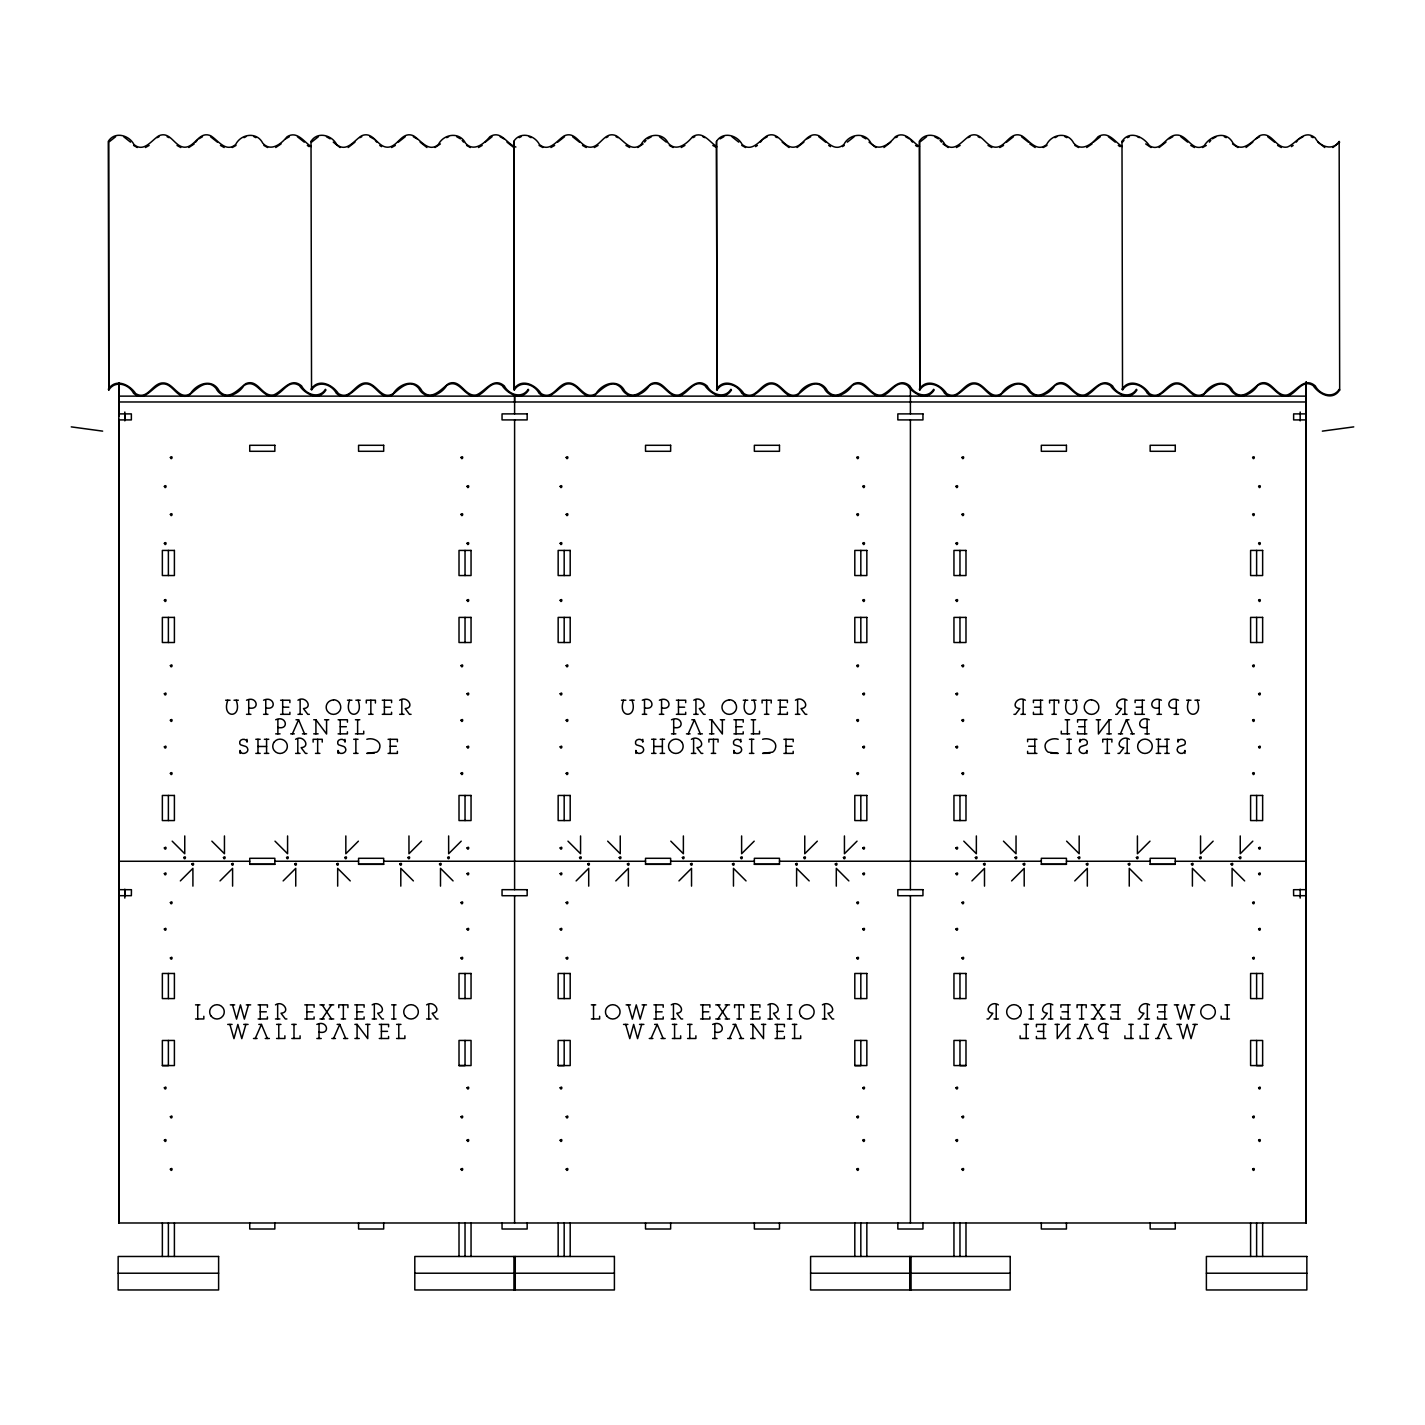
<?xml version="1.0" encoding="UTF-8"?>
<svg xmlns="http://www.w3.org/2000/svg" width="1425" height="1425" viewBox="0 0 1425 1425"><rect width="100%" height="100%" fill="white"/><g stroke="black" fill="none" stroke-linecap="round" stroke-linejoin="round"><path stroke-width="1.5" d="M1306.191 381.757L1306.191 1222.988L118.809 1222.988L118.809 419.288M118.809 416.332L118.809 382.844M124.83 898.088L124.83 889.182M124.83 420.179L124.83 413.553M514.603 401.975L514.603 396.132L514.603 413.891M514.603 889.663L514.603 419.912M910.397 401.975L910.397 387.279M1306.191 1222.988L1306.191 382.096M1192.493 1004.874L1188.432 1019.124L1184.531 1004.874L1180.612 1019.124L1176.533 1004.874M1195.094 1024.415L1191.033 1038.647L1187.132 1024.415L1183.213 1038.647L1179.134 1024.415M248.467 1004.874L244.387 1019.124L240.469 1004.874L236.568 1019.124L232.507 1004.874M245.866 1024.415L241.787 1038.647L237.868 1024.415L233.967 1038.647L229.906 1024.415M644.278 1004.874L640.181 1019.124L636.262 1004.874L632.379 1019.124L628.3 1004.874M641.678 1024.415L637.581 1038.647L633.662 1024.415L629.779 1038.647L625.7 1024.415M1080.008 741.445C1081.45 737.669 1088.344 739.147 1087.257 743.351A2.672 2.672 0 0 1 1086.26 744.883L1081.789 746.29A3.562 3.562 0 0 0 1079.812 747.715C1077.14 751.634 1083.107 755.357 1086.188 752.453L1086.954 750.441L1086.954 753.397M1177.994 741.445C1179.437 737.669 1186.312 739.147 1185.244 743.351A2.672 2.672 0 0 1 1184.246 744.883L1179.775 746.29A3.562 3.562 0 0 0 1177.78 747.715C1175.126 751.634 1181.076 755.357 1184.175 752.453L1184.941 750.441L1184.941 753.397M1120.46 733.839L1126.391 719.767L1128.992 719.767M1079.313 1038.487L1085.227 1024.415L1087.827 1024.415M1157.652 1038.487L1163.566 1024.415L1166.167 1024.415M292.41 733.839L298.609 719.767L296.008 719.767M255.235 1038.487L261.434 1024.415L258.833 1024.415M333.575 1038.487L339.773 1024.415L337.173 1024.415M688.222 733.839L694.402 719.767L691.82 719.767M651.029 1038.487L657.228 1024.415L654.627 1024.415M729.386 1038.487L735.567 1024.415L732.967 1024.415M1085.512 703.22L1084.835 704.431A7.036 7.036 0 0 0 1085.512 711.217A7.339 7.339 0 0 0 1097.571 711.217A7.036 7.036 0 0 0 1098.247 704.431L1097.571 703.22A7.321 7.321 0 0 0 1091.532 700.031M322.139 1018.964L331.544 1004.874M717.933 1018.964L727.338 1004.874M1093.456 1018.964L1102.861 1004.874M1111.268 719.75L1109.077 719.75L1098.426 734.017L1098.426 719.75M1070.104 1024.397L1067.913 1024.397L1057.261 1038.647L1057.261 1024.397M108.282 389.292C115.657 377.678 129.782 384.59 135.696 393.603C147.701 400.852 152.208 382.702 163.091 382.933C173.975 382.702 178.463 400.852 190.487 393.603C196.721 383.343 212.503 377.928 219.29 391.02C228.659 401.476 238.349 389.185 245.688 383.681C258.157 378.195 261.862 397.237 273.618 394.939C282.72 391.43 290.344 376.325 301.548 385.872C306.037 394.761 319.414 399.107 325.434 389.292L325.951 390.04C318.683 401.458 305.128 394.137 299.357 385.534C287.227 378.035 282.435 395.972 271.658 396.132C260.882 395.972 256.09 378.035 243.96 385.534C237.868 395.438 222.603 401.227 215.923 388.259C206.5 377.607 196.205 389.435 188.848 395.42C176.504 400.639 172.924 381.49 161.043 384.127C151.852 387.19 144.727 402.687 133.594 393.318C128.891 384.073 114.962 379.958 108.799 390.04L108.282 141.396C114.606 131.064 129.087 134.965 133.986 144.566C143.872 152.813 151.442 140.362 158.834 135.785C170.608 130.637 174.367 147.113 184.805 147.22C195.243 147.113 198.983 130.637 210.775 135.785C218.168 140.362 225.738 152.813 235.624 144.566C240.95 133.772 256.91 131.456 262.734 143.141C270.786 152.368 281.491 143.711 287.102 136.711C297.308 130.388 303.899 142.037 311.238 146.543M108.799 390.04L108.799 142.144L115.603 136.764M195.653 142.144L197.095 140.362M311.024 389.292C318.398 377.678 332.524 384.59 338.438 393.603C350.443 400.852 354.95 382.702 365.833 382.933C376.717 382.702 381.205 400.852 393.229 393.603C399.463 383.343 415.245 377.928 422.049 391.02C431.401 401.476 441.091 389.185 448.43 383.681C460.898 378.195 464.603 397.237 476.36 394.939C485.462 391.43 493.086 376.325 504.29 385.872C508.796 394.761 522.156 399.107 528.176 389.292L528.693 390.04C521.425 401.458 507.87 394.137 502.099 385.534C489.968 378.035 485.195 395.972 474.4 396.132C463.624 395.972 458.832 378.035 446.72 385.534C440.628 395.438 425.345 401.209 418.683 388.259C409.242 377.607 398.947 389.435 391.608 395.42C379.246 400.639 375.666 381.49 363.785 384.127C354.593 387.19 347.468 402.687 336.336 393.318C331.633 384.073 317.722 379.958 311.541 390.04L311.024 141.396C317.365 131.064 331.829 134.965 336.727 144.566C346.613 152.813 354.184 140.362 361.576 135.785C373.35 130.637 377.108 147.113 387.547 147.22C397.985 147.113 401.725 130.637 413.517 135.785C420.909 140.362 428.48 152.813 438.366 144.566C443.692 133.772 459.669 131.456 465.476 143.141C473.545 152.368 484.233 143.711 489.844 136.711C501.137 129.657 506.837 144.299 515.886 147.042M354.968 142.144L348.163 147.523M398.394 142.144L405.199 136.764M485.266 142.144L492.07 136.764M513.766 389.292C521.14 377.678 535.266 384.59 541.179 393.603C553.203 400.852 557.692 382.702 568.575 382.933C579.458 382.702 583.947 400.852 595.971 393.603C602.205 383.343 617.987 377.928 624.791 391.02C634.161 401.476 643.833 389.185 651.172 383.681C663.658 378.195 667.345 397.237 679.102 394.939C688.204 391.43 695.827 376.325 707.032 385.872C711.538 394.761 724.915 399.107 730.918 389.292L731.435 390.04C724.167 401.458 710.612 394.137 704.841 385.534C692.71 378.035 687.937 395.972 677.16 396.132C666.366 395.972 661.592 378.035 649.462 385.534C643.37 395.438 628.087 401.209 621.425 388.259C611.984 377.607 601.688 389.435 594.35 395.42C581.988 400.639 578.408 381.49 566.527 384.127C557.353 387.19 550.21 402.687 539.077 393.318C534.375 384.073 520.463 379.958 514.283 390.04L513.766 141.396C520.107 131.064 534.571 134.965 539.469 144.566C549.355 152.813 556.926 140.362 564.318 135.785C576.11 130.637 579.85 147.113 590.288 147.22C600.727 147.113 604.485 130.637 616.259 135.785C623.651 140.362 631.222 152.813 641.108 144.566C646.433 133.772 662.411 131.456 668.218 143.141C676.287 152.368 686.975 143.711 692.586 136.711C702.792 130.388 709.401 142.037 716.722 146.543M557.709 142.144L564.514 136.764M644.581 142.144L646.024 140.362M716.508 389.292C723.882 377.678 738.025 384.59 743.921 393.585C755.945 400.852 760.433 382.684 771.317 382.933C782.2 382.684 786.689 400.852 798.712 393.585C804.947 383.343 820.747 377.928 827.533 391.02C836.902 401.476 846.592 389.185 853.931 383.681C866.4 378.195 870.087 397.237 881.843 394.939C890.963 391.43 898.569 376.325 909.791 385.872C914.28 394.761 927.657 399.107 933.66 389.292L934.177 390.04C926.909 401.458 913.372 394.137 907.582 385.534C895.47 378.035 890.678 395.972 879.902 396.132C869.125 395.972 864.334 378.035 852.203 385.534C846.112 395.438 830.828 401.209 824.167 388.259C814.726 377.589 804.448 389.435 797.092 395.42C784.73 400.639 781.149 381.49 769.268 384.127C760.095 387.19 752.97 402.687 741.819 393.318C737.135 384.073 723.205 379.958 717.024 390.04L716.508 141.396C722.849 131.064 737.313 134.965 742.211 144.566C752.097 152.813 759.668 140.362 767.06 135.785C778.852 130.637 782.592 147.113 793.03 147.22C803.468 147.113 807.227 130.637 819.001 135.785C826.393 140.362 833.963 152.813 843.849 144.566C849.175 133.772 865.153 131.456 870.96 143.123C879.029 152.368 889.717 143.711 895.327 136.711C905.552 130.388 912.143 142.037 919.481 146.543M760.469 142.144L761.912 140.362M803.896 142.144L797.092 147.523M847.323 142.144L854.127 136.764M890.75 142.144L883.945 147.523M919.25 389.292C926.642 377.661 940.767 384.59 946.663 393.585C958.687 400.852 963.175 382.684 974.059 382.933C984.942 382.684 989.449 400.852 1001.454 393.585C1007.689 383.343 1023.488 377.928 1030.275 391.02C1039.644 401.476 1049.334 389.185 1056.673 383.681C1069.142 378.177 1072.829 397.237 1084.585 394.939C1093.705 391.43 1101.311 376.325 1112.533 385.872C1117.022 394.761 1130.399 399.107 1136.402 389.292L1136.936 390.04C1129.651 401.458 1116.113 394.137 1110.342 385.534C1098.212 378.035 1093.42 395.972 1082.644 396.132C1071.867 395.972 1067.076 378.035 1054.945 385.534C1048.853 395.438 1033.57 401.209 1026.908 388.259C1017.468 377.589 1007.19 389.435 999.833 395.42C987.472 400.639 983.891 381.49 972.01 384.127C962.837 387.19 955.712 402.687 944.579 393.318C939.877 384.073 925.947 379.958 919.784 390.04L919.25 141.396C925.591 131.064 940.055 134.948 944.971 144.566C954.839 152.813 962.409 140.362 969.802 135.785C981.593 130.637 985.334 147.113 995.772 147.22C1006.228 147.113 1009.969 130.637 1021.761 135.785C1029.153 140.362 1036.723 152.813 1046.591 144.566C1051.917 133.772 1067.895 131.456 1073.702 143.123C1081.771 152.368 1092.476 143.711 1098.087 136.711C1108.294 130.388 1114.884 142.037 1122.223 146.543M919.784 390.04L919.784 142.144L926.571 136.764M1006.638 142.144L1013.442 136.764M1093.492 142.144L1100.296 136.764M1121.992 141.396C1129.384 129.782 1143.509 136.693 1149.423 145.706C1161.428 152.974 1165.935 134.805 1176.801 135.037C1187.684 134.805 1192.191 152.974 1204.196 145.706C1210.431 135.446 1226.23 130.031 1233.017 143.123C1242.386 153.579 1252.076 141.289 1259.415 135.785C1271.884 130.298 1275.571 149.34 1287.327 147.042C1296.447 143.533 1304.071 128.446 1315.275 137.976C1319.764 146.864 1333.141 151.21 1339.162 141.396L1339.678 390.04C1332.393 401.44 1318.855 394.137 1313.084 385.534C1300.954 378.035 1296.162 395.972 1285.386 396.132C1274.609 395.972 1269.817 378.035 1257.687 385.534C1251.595 395.438 1236.33 401.209 1229.65 388.259C1220.227 377.589 1209.932 389.435 1202.575 395.402C1190.213 400.639 1186.651 381.49 1174.752 384.127C1165.579 387.19 1158.454 402.687 1147.321 393.318C1142.618 384.073 1128.689 379.958 1122.526 390.04L1121.992 141.396L1122.526 142.144L1123.969 140.362M1165.953 142.144L1159.148 147.523M1209.38 142.144L1210.822 140.362M1252.807 142.144L1246.02 147.523M1296.251 142.144L1297.694 140.362M1121.992 389.292C1129.384 377.661 1143.509 384.572 1149.423 393.585C1161.428 400.852 1165.935 382.684 1176.801 382.933C1187.684 382.684 1192.191 400.852 1204.196 393.585C1210.431 383.343 1226.23 377.928 1233.017 391.02C1242.386 401.476 1252.076 389.185 1259.415 383.681C1271.884 378.177 1275.571 397.237 1287.327 394.939C1296.447 391.43 1304.071 376.325 1315.275 385.872C1319.764 394.761 1333.141 399.107 1339.162 389.292L1339.678 390.04M1339.678 142.144L1332.874 147.523M180.334 880.917L192.909 868.342L192.909 886.136M220.02 880.917L232.596 868.342L232.596 886.136M283.148 880.917L295.741 868.342L295.741 886.136M358.405 841.16L345.83 853.735L345.83 835.941M421.533 841.16L408.957 853.735L408.957 835.941M461.219 841.16L448.643 853.735L448.643 835.941M576.127 880.917L588.703 868.342L588.703 886.136M615.814 880.917L628.389 868.342L628.389 886.136M678.959 880.917L691.535 868.342L691.535 886.136M754.199 841.16L741.623 853.735L741.623 835.941M817.327 841.16L804.751 853.735L804.751 835.941M857.031 841.16L844.437 853.735L844.437 835.941M971.921 880.917L984.497 868.342L984.497 886.136M1011.607 880.917L1024.201 868.342L1024.201 886.136M1074.753 880.917L1087.328 868.342L1087.328 886.136M1149.993 841.16L1137.417 853.735L1137.417 835.941M1213.138 841.16L1200.545 853.735L1200.545 835.941M1252.824 841.16L1240.249 853.735L1240.249 835.941M194.21 143.925L188.848 147.523M281.081 143.925L275.72 147.523M440.396 143.925L435.035 147.523M643.138 143.925L637.777 147.523M1092.049 143.925L1086.705 147.523M149.144 145.439L145.421 147.523M198.734 138.866L202.457 136.764M236.016 145.439L232.293 147.523M285.606 138.866L289.328 136.764M395.331 145.439L391.608 147.523M482.184 145.439L478.462 147.523M554.646 145.439L550.923 147.523M598.072 145.439L594.35 147.523M647.663 138.866L651.385 136.764M684.926 145.439L681.203 147.523M720.106 138.866L723.829 136.764M763.533 138.866L767.256 136.764M755.588 146.632L757.387 145.439M806.978 138.866L810.7 136.764M842.442 146.632L844.241 145.439M960.129 145.439L956.407 147.523M1003.556 145.439L999.833 147.523M1046.983 145.439L1043.26 147.523M1169.034 138.848L1172.757 136.764M1212.461 138.848L1216.184 136.764M1206.298 145.439L1202.575 147.523M1255.888 138.848L1259.611 136.764M1299.333 138.848L1303.038 136.764M1291.371 146.632L1293.17 145.439M157.106 137.655L159.03 136.764M243.96 137.655L245.884 136.764M318.345 136.764L311.541 142.144L311.024 141.396M359.848 137.655L361.772 136.764M446.72 137.655L448.643 136.764M519.163 137.655L521.087 136.764M606.035 137.655L607.941 136.764M692.888 137.655L694.812 136.764M895.63 137.655L897.554 136.764M968.092 137.655L970.015 136.764M1054.945 137.655L1056.869 136.764M1127.407 137.655L1129.33 136.764M374.116 753.237L366.813 753.38L376.77 752.168A6.84 6.84 0 0 0 379.335 749.033C382.506 741.445 373.029 737.242 366.813 739.29M769.91 753.237L762.607 753.38L772.564 752.168A6.84 6.84 0 0 0 775.147 749.033C778.299 741.445 768.841 737.242 762.607 739.29M1322.347 431.134L1353.75 426.877M118.809 396.132L1306.191 396.132M118.809 401.975L1306.191 401.975M118.809 413.891L131.367 413.891L131.367 419.912L118.809 419.912M1306.191 413.891L1293.633 413.891L1293.633 419.912L1306.191 419.912M225.631 700.227L230.066 700.227M234.003 700.227L238.349 700.227M246.525 700.227C257.177 695.293 260.454 710.737 248.716 707.869M263.572 700.227C274.223 695.293 277.519 710.737 265.762 707.869M280.583 700.227L289.881 700.227L289.881 702.632M297.95 700.227C305.609 695.115 313.482 707.869 303.472 708.581L307.782 714.317L309.35 714.317M347.504 700.227L351.939 700.227M355.858 700.227L360.222 700.227M382.274 700.227L391.572 700.227L391.572 702.632M399.641 700.227C407.318 695.115 415.174 707.869 405.181 708.581L409.474 714.317L411.059 714.317M621.442 700.227L625.878 700.227M629.797 700.227L634.161 700.227M642.319 700.227C652.971 695.293 656.266 710.737 644.51 707.869M659.383 700.227C670.017 695.293 673.312 710.737 661.574 707.869M676.376 700.227L685.674 700.227L685.674 702.632M693.743 700.227C701.403 695.115 709.276 707.869 699.283 708.581L703.576 714.317L705.161 714.317M743.298 700.227L747.733 700.227M751.652 700.227L756.016 700.227M778.068 700.227L787.366 700.227L787.366 702.632M795.435 700.227C803.112 695.115 810.967 707.869 800.975 708.581L805.267 714.317L806.853 714.317M1025.359 700.227C1017.682 695.115 1009.826 707.869 1019.819 708.581L1015.526 714.317L1013.941 714.317M1042.726 700.227L1033.428 700.227L1033.428 702.632M1064.778 700.227L1069.142 700.227M1073.061 700.227L1077.496 700.227M1127.05 700.227C1119.391 695.115 1111.518 707.869 1121.528 708.581L1117.218 714.317L1115.65 714.317M1144.418 700.227L1135.119 700.227L1135.119 702.632M1161.428 700.227C1150.777 695.293 1147.481 710.737 1159.237 707.869M1178.475 700.227C1167.823 695.293 1164.546 710.737 1176.284 707.869M1186.651 700.227L1190.997 700.227M1194.934 700.227L1199.369 700.227M282.684 707.192L288.83 707.192M384.394 707.192L390.521 707.192M678.478 707.192L684.623 707.192M780.188 707.192L786.315 707.192M1034.479 707.192L1040.606 707.192M1136.17 707.192L1142.316 707.192M246.525 714.317L250.907 714.317M263.572 714.317L267.953 714.317M280.583 714.317L289.881 714.317L289.881 712.268M297.95 714.317L302.332 714.317M368.683 714.299L373.047 714.299M382.274 714.317L391.572 714.317L391.572 712.268M399.641 714.317L404.023 714.317M642.319 714.317L646.701 714.317M659.383 714.317L663.747 714.317M676.376 714.317L685.674 714.317L685.674 712.268M693.743 714.317L698.125 714.317M764.477 714.299L768.859 714.299M778.068 714.317L787.366 714.317L787.366 712.268M795.435 714.317L799.817 714.317M1020.977 714.317L1025.359 714.317M1042.726 714.317L1033.428 714.317L1033.428 712.268M1051.953 714.299L1056.317 714.299M1122.668 714.317L1127.05 714.317M1144.418 714.317L1135.119 714.317L1135.119 712.268M1157.047 714.317L1161.428 714.317M1174.093 714.317L1178.475 714.317M275.702 719.767C286.336 714.833 289.631 730.277 277.875 727.409M313.732 719.75L315.923 719.75L326.574 734.017L326.574 719.75M324.579 719.75L328.765 719.75M338.117 719.767L347.415 719.767L347.415 722.172M355.431 719.75L359.812 719.75M671.496 719.767C682.13 714.833 685.425 730.277 673.687 727.409M709.525 719.75L711.716 719.75L722.368 734.017L722.368 719.75M720.373 719.75L724.559 719.75M733.911 719.767L743.209 719.767L743.209 722.172M751.224 719.75L755.606 719.75M1065.188 719.75L1069.569 719.75M1086.883 719.767L1077.585 719.767L1077.585 722.172M1096.235 719.75L1100.421 719.75M1149.298 719.767C1138.664 714.833 1135.369 730.277 1147.125 727.409M340.237 726.714L346.364 726.714M736.03 726.714L742.158 726.714M1078.636 726.714L1084.763 726.714M275.702 733.857L280.066 733.857M290.664 733.839L294.298 733.839M302.438 733.839L306.571 733.839M313.732 733.839L318.113 733.839M338.117 733.857L347.415 733.857L347.415 731.809M355.431 733.839L363.713 733.839L363.713 731.168M671.496 733.857L675.86 733.857M686.458 733.839L690.092 733.839M698.232 733.839L702.365 733.839M709.525 733.839L713.907 733.839M733.911 733.857L743.209 733.857L743.209 731.809M751.224 733.839L759.507 733.839L759.507 731.168M1069.569 733.839L1061.287 733.839L1061.287 731.168M1086.883 733.857L1077.585 733.857L1077.585 731.809M1106.887 733.839L1111.268 733.839M1118.429 733.839L1122.562 733.839M1130.702 733.839L1134.336 733.839M1144.934 733.857L1149.298 733.857M255.805 739.29L260.169 739.29M264.391 739.29L268.773 739.29M295.616 739.308C303.276 734.196 311.149 746.949 301.138 747.662L305.449 753.397L307.016 753.397M353.685 739.29L358.031 739.29M388.081 739.308L397.379 739.308L397.379 741.712M651.617 739.29L655.963 739.29M660.185 739.29L664.567 739.29M691.41 739.308C699.069 734.196 706.942 746.949 696.932 747.662L701.243 753.397L702.828 753.397M749.479 739.29L753.843 739.29M783.892 739.308L793.191 739.308L793.191 741.712M1036.919 739.308L1027.621 739.308L1027.621 741.712M1058.187 739.29C1051.971 737.242 1042.494 741.445 1045.665 749.033A6.84 6.84 0 0 0 1048.23 752.168L1058.187 753.38L1050.884 753.237M1066.969 739.29L1071.315 739.29M1129.384 739.308C1121.724 734.196 1113.851 746.949 1123.862 747.662L1119.551 753.397L1117.984 753.397M1156.227 739.29L1160.609 739.29M1164.831 739.29L1169.195 739.29M390.201 746.255L396.328 746.255M785.994 746.255L792.122 746.255M1028.672 746.255L1034.799 746.255M257.978 746.468L266.582 746.468M653.772 746.468L662.376 746.468M1158.418 746.468L1167.022 746.468M255.805 753.38L260.169 753.38M264.391 753.38L268.773 753.38M295.616 753.397L299.998 753.397M315.495 753.38L319.877 753.38M353.685 753.38L358.031 753.38M388.081 753.397L397.379 753.397L397.379 751.331M651.617 753.38L655.963 753.38M660.185 753.38L664.567 753.38M691.41 753.397L695.792 753.397M711.307 753.38L715.671 753.38M749.479 753.38L753.843 753.38M783.892 753.397L793.191 753.397L793.191 751.331M1036.919 753.397L1027.621 753.397L1027.621 751.331M1066.969 753.38L1071.315 753.38M1105.123 753.38L1109.505 753.38M1125.002 753.397L1129.384 753.397M1156.227 753.38L1160.609 753.38M1164.831 753.38L1169.195 753.38M118.809 861.27L249.731 861.27M274.847 861.234L358.566 861.27M383.681 861.234L645.525 861.27M670.641 861.234L754.359 861.27M779.475 861.234L1041.319 861.234M1066.434 861.27L1150.153 861.234M1175.269 861.27L1306.191 861.27M249.731 864.28L274.847 864.28L274.847 858.295L249.731 858.295L249.731 864.316L274.847 864.316M358.566 864.28L383.681 864.28L383.681 858.295L358.566 858.295L358.566 864.316L383.681 864.316M645.525 864.28L670.641 864.28L670.641 858.295L645.525 858.295L645.525 864.316L670.641 864.316M754.359 864.28L779.475 864.28L779.475 858.295L754.359 858.295L754.359 864.316L779.475 864.316M1041.319 864.28L1066.434 864.28L1066.434 858.295L1041.319 858.295L1041.319 864.316L1066.434 864.316M1150.153 864.28L1175.269 864.28L1175.269 858.295L1150.153 858.295L1150.153 864.316L1175.269 864.316M118.809 889.663L131.438 889.699L131.367 895.684L118.809 895.684M1306.191 889.663L1293.562 889.699L1293.633 895.684L1306.191 895.684M195.546 1004.857L199.927 1004.857M230.316 1004.874L234.68 1004.874M246.311 1004.874L250.675 1004.874M258.103 1004.874L267.401 1004.874L267.401 1007.279M275.47 1004.874C283.148 999.762 291.003 1012.516 281.01 1013.228L285.303 1018.964L286.888 1018.964M304.79 1004.874L314.088 1004.874L314.088 1007.279M319.948 1004.874L324.294 1004.874M329.353 1004.874L333.735 1004.874M354.772 1004.874L364.088 1004.874L364.088 1007.279M372.157 1004.874C379.816 999.762 387.689 1012.516 377.678 1013.228L381.971 1018.964L383.557 1018.964M391.661 1004.857L396.025 1004.857M426.609 1004.874C434.269 999.762 442.142 1012.516 432.131 1013.228L436.424 1018.964L438.009 1018.964M591.339 1004.857L595.721 1004.857M626.127 1004.874L630.473 1004.874M642.105 1004.874L646.469 1004.874M653.897 1004.874L663.195 1004.874L663.195 1007.279M671.264 1004.874C678.941 999.762 686.797 1012.516 676.804 1013.228L681.097 1018.964L682.682 1018.964M700.583 1004.874L709.882 1004.874L709.882 1007.279M715.742 1004.874L720.106 1004.874M725.165 1004.874L729.529 1004.874M750.583 1004.874L759.881 1004.874L759.881 1007.279M767.95 1004.874C775.61 999.762 783.483 1012.516 773.472 1013.228L777.783 1018.964L779.35 1018.964M787.473 1004.857L791.819 1004.857M822.403 1004.874C830.062 999.762 837.936 1012.516 827.925 1013.228L832.236 1018.964L833.803 1018.964M998.391 1004.874C990.731 999.762 982.858 1012.516 992.869 1013.228L988.576 1018.964L986.991 1018.964M1028.975 1004.857L1033.339 1004.857M1052.843 1004.874C1045.184 999.762 1037.311 1012.516 1047.322 1013.228L1043.029 1018.964L1041.443 1018.964M1070.228 1004.874L1060.913 1004.874L1060.913 1007.279M1091.265 1004.874L1095.647 1004.874M1100.706 1004.874L1105.052 1004.874M1120.21 1004.874L1110.912 1004.874L1110.912 1007.279M1149.53 1004.874C1141.852 999.762 1133.997 1012.516 1143.99 1013.228L1139.697 1018.964L1138.112 1018.964M1166.897 1004.874L1157.599 1004.874L1157.599 1007.279M1174.325 1004.874L1178.689 1004.874M1190.32 1004.874L1194.684 1004.874M1225.072 1004.857L1229.454 1004.857M260.223 1011.821L266.35 1011.821M306.892 1011.821L313.019 1011.821M356.891 1011.821L363.019 1011.821M656.017 1011.821L662.144 1011.821M702.685 1011.821L708.831 1011.821M752.685 1011.821L758.83 1011.821M1061.981 1011.821L1068.109 1011.821M1111.981 1011.821L1118.108 1011.821M1158.65 1011.821L1164.777 1011.821M195.546 1018.946L203.828 1018.946L203.828 1016.292M258.103 1018.964L267.401 1018.964L267.401 1016.916M275.47 1018.964L279.852 1018.964M304.79 1018.964L314.088 1018.964L314.088 1016.916M319.948 1018.964L324.294 1018.964M329.353 1018.964L333.735 1018.964M341.181 1018.946L345.562 1018.946M354.772 1018.964L364.088 1018.964L364.088 1016.916M372.157 1018.964L376.521 1018.964M391.661 1018.946L396.025 1018.946M426.609 1018.964L430.973 1018.964M591.339 1018.946L599.622 1018.946L599.622 1016.292M653.897 1018.964L663.195 1018.964L663.195 1016.916M671.264 1018.964L675.646 1018.964M700.583 1018.964L709.882 1018.964L709.882 1016.916M715.742 1018.964L720.106 1018.964M725.165 1018.964L729.529 1018.964M736.974 1018.946L741.356 1018.946M750.583 1018.964L759.881 1018.964L759.881 1016.916M767.95 1018.964L772.332 1018.964M787.473 1018.946L791.819 1018.946M822.403 1018.964L826.785 1018.964M994.027 1018.964L998.391 1018.964M1028.975 1018.946L1033.339 1018.946M1048.479 1018.964L1052.843 1018.964M1070.228 1018.964L1060.913 1018.964L1060.913 1016.916M1079.438 1018.946L1083.819 1018.946M1091.265 1018.964L1095.647 1018.964M1100.706 1018.964L1105.052 1018.964M1120.21 1018.964L1110.912 1018.964L1110.912 1016.916M1145.148 1018.964L1149.53 1018.964M1166.897 1018.964L1157.599 1018.964L1157.599 1016.916M1229.454 1018.946L1221.172 1018.946L1221.172 1016.292M227.715 1024.415L232.079 1024.415M243.711 1024.415L248.075 1024.415M276.593 1024.397L280.957 1024.397M291.804 1024.397L296.186 1024.397M316.849 1024.415C327.501 1019.481 330.796 1034.924 319.04 1032.056M354.896 1024.397L357.087 1024.397L367.739 1038.647L367.739 1024.397M365.744 1024.397L369.93 1024.397M379.282 1024.415L388.58 1024.415L388.58 1026.819M396.595 1024.397L400.959 1024.397M623.527 1024.415L627.873 1024.415M639.504 1024.415L643.886 1024.415M672.386 1024.397L676.768 1024.397M687.598 1024.397L691.98 1024.397M712.66 1024.415C723.294 1019.481 726.59 1034.924 714.833 1032.056M750.69 1024.397L752.881 1024.397L763.533 1038.647L763.533 1024.397M761.538 1024.397L765.724 1024.397M775.075 1024.415L784.373 1024.415L784.373 1026.819M792.389 1024.397L796.771 1024.397M1024.041 1024.397L1028.405 1024.397M1045.718 1024.415L1036.42 1024.415L1036.42 1026.819M1055.07 1024.397L1059.256 1024.397M1108.151 1024.415C1097.499 1019.481 1094.204 1034.924 1105.96 1032.056M1128.814 1024.397L1133.196 1024.397M1144.043 1024.397L1148.408 1024.397M1176.925 1024.415L1181.289 1024.415M1192.921 1024.415L1197.285 1024.415M381.383 1031.362L387.529 1031.362M777.195 1031.362L783.322 1031.362M1037.471 1031.362L1043.617 1031.362M253.472 1038.487L257.106 1038.487M265.264 1038.487L269.378 1038.487M276.593 1038.487L284.875 1038.487L284.875 1035.815M291.804 1038.487L300.087 1038.487L300.087 1035.815M316.849 1038.504L321.231 1038.504M331.829 1038.487L335.463 1038.487M343.603 1038.487L347.718 1038.487M354.896 1038.487L359.278 1038.487M379.282 1038.504L388.58 1038.504L388.58 1036.456M396.595 1038.487L404.878 1038.487L404.878 1035.815M649.266 1038.487L652.899 1038.487M661.058 1038.487L665.172 1038.487M672.386 1038.487L680.669 1038.487L680.669 1035.815M687.598 1038.487L695.881 1038.487L695.881 1035.815M712.66 1038.504L717.024 1038.504M727.623 1038.487L731.257 1038.487M739.397 1038.487L743.529 1038.487M750.69 1038.487L755.072 1038.487M775.075 1038.504L784.373 1038.504L784.373 1036.456M792.389 1038.487L800.672 1038.487L800.672 1035.815M1028.405 1038.487L1020.122 1038.487L1020.122 1035.815M1045.718 1038.504L1036.42 1038.504L1036.42 1036.456M1065.722 1038.487L1070.104 1038.487M1077.282 1038.487L1081.397 1038.487M1089.537 1038.487L1093.171 1038.487M1103.769 1038.504L1108.151 1038.504M1133.196 1038.487L1124.913 1038.487L1124.913 1035.815M1148.408 1038.487L1140.125 1038.487L1140.125 1035.815M1155.622 1038.487L1159.736 1038.487M1167.894 1038.487L1171.528 1038.487M162.361 1065.562L174.402 1065.562L174.402 1040.446L162.361 1040.482L162.361 1065.597L168.382 1065.597L168.382 1040.446M459.01 1065.562L471.052 1065.562L471.052 1040.446L459.01 1040.446L459.01 1065.597L465.031 1065.597L465.031 1040.446M558.155 1065.562L570.196 1065.562L570.196 1040.446L558.155 1040.482L558.155 1065.597L564.175 1065.597L564.175 1040.446M854.804 1065.562L866.845 1065.562L866.845 1040.446L854.804 1040.446L854.804 1065.597L860.825 1065.597L860.825 1040.446M965.99 1065.562L953.948 1065.562L953.948 1040.446L965.99 1040.446L965.99 1065.597L959.969 1065.597L959.969 1040.446M1262.639 1065.562L1250.598 1065.562L1250.598 1040.446L1262.639 1040.482L1262.639 1065.597L1256.618 1065.597L1256.618 1040.446M118.15 1273.22L218.613 1273.22M414.8 1273.22L614.407 1273.22M810.593 1273.22L1010.2 1273.22M1206.387 1273.22L1306.85 1273.22M71.25 426.877L102.653 431.134M1311.16 136.764L1313.084 137.655M1324.769 147.523L1317.965 142.144M1267.733 136.764L1274.52 142.144M1281.324 147.523L1277.602 145.439M1224.289 136.764L1226.212 137.655M1237.898 147.523L1232.536 143.925M1180.862 136.764L1187.666 142.144M1194.471 147.523L1190.748 145.439M1137.435 136.764L1139.359 137.655M1151.044 147.523L1145.682 143.925M1108.418 136.764L1115.223 142.144M1064.974 136.764L1066.898 137.655M1078.582 147.523L1074.86 145.439M1021.547 136.764L1028.351 142.144M1035.156 147.523L1029.794 143.925M978.12 136.764L980.044 137.655M991.729 147.523L988.006 145.439M934.693 136.764L938.416 138.848M948.284 147.523L942.94 143.925M905.677 136.764L909.382 138.866M862.232 136.764L865.955 138.866M875.841 147.523L869.036 142.144M818.805 136.764L825.609 142.144M775.378 136.764L777.302 137.655M788.987 147.523L782.183 142.144M731.951 136.764L738.738 142.144M745.542 147.523L741.819 145.439M702.917 136.764L704.841 137.655M716.526 147.523L712.803 145.439M659.49 136.764L666.294 142.144M673.099 147.523L669.376 145.439M616.063 136.764L617.987 137.655M629.672 147.523L625.949 145.439M572.636 136.764L579.441 142.144M586.227 147.523L582.504 145.439M529.192 136.764L531.115 137.655M542.8 147.523L539.077 145.439M500.175 136.764L503.898 138.866M513.784 147.523L506.979 142.144M456.748 136.764L460.471 138.866M470.357 147.523L466.634 145.439M413.321 136.764L417.044 138.866M426.912 147.523L420.126 142.144M369.894 136.764L373.599 138.866M326.45 136.764L330.173 138.866M340.058 147.523L333.254 142.144M297.433 136.764L304.238 142.144M254.006 136.764L255.93 137.655M267.597 147.523L263.892 145.439M210.579 136.764L217.366 142.144M224.17 147.523L220.448 145.439M167.135 136.764L169.058 137.655M180.743 147.523L177.021 145.439M123.708 136.764L130.512 142.144M137.317 147.523L133.594 145.439M733.839 751.723C736.493 755.678 743.921 752.186 741 747.715A3.562 3.562 0 0 0 739.005 746.29L734.534 744.883A2.672 2.672 0 0 1 733.537 743.351C732.468 739.147 739.343 737.669 740.786 741.445M635.871 751.723C638.525 755.678 645.935 752.186 643.013 747.715A3.562 3.562 0 0 0 641.018 746.29L636.548 744.883A2.672 2.672 0 0 1 635.55 743.351C634.481 739.147 641.357 737.669 642.8 741.445M338.046 751.723C340.7 755.678 348.11 752.186 345.188 747.715A3.562 3.562 0 0 0 343.211 746.29L338.722 744.883A2.672 2.672 0 0 1 337.743 743.351C336.674 739.147 343.55 737.669 344.993 741.445M240.059 751.723C242.713 755.678 250.123 752.186 247.22 747.715A3.562 3.562 0 0 0 245.225 746.29L240.754 744.883A2.672 2.672 0 0 1 239.756 743.351C238.688 739.147 245.563 737.669 247.006 741.445M1118.287 145.439L1120.086 146.632M915.545 145.439L917.344 146.632M828.691 145.439L830.49 146.632M379.762 145.439L381.562 146.65M307.319 145.439L309.118 146.65M1244.666 880.917L1232.091 868.342L1232.091 886.136M1204.98 880.917L1192.404 868.342L1192.404 886.136M1141.852 880.917L1129.259 868.342L1129.259 886.136M1066.595 841.16L1079.17 853.735L1079.17 835.941M1003.467 841.16L1016.043 853.735L1016.043 835.941M963.781 841.16L976.357 853.735L976.357 835.941M848.873 880.917L836.297 868.342L836.297 886.136M809.186 880.917L796.611 868.342L796.611 886.136M746.041 880.917L733.465 868.342L733.465 886.136M670.801 841.16L683.377 853.735L683.377 835.941M607.673 841.16L620.249 853.735L620.249 835.941M567.969 841.16L580.563 853.735L580.563 835.941M453.079 880.917L440.503 868.342L440.503 886.136M413.393 880.917L400.799 868.342L400.799 886.136M350.247 880.917L337.672 868.342L337.672 886.136M275.007 841.16L287.583 853.735L287.583 835.941M211.862 841.16L224.455 853.735L224.455 835.941M172.176 841.16L184.751 853.735L184.751 835.941M940.055 140.362L941.497 142.144M911.02 140.362L912.463 142.144M462.11 140.362L463.553 142.144M375.238 140.362L376.681 142.144M716.508 141.396L717.024 390.04M513.766 141.396L514.283 390.04M1093.456 1004.874L1102.861 1018.964M717.933 1004.874L727.338 1018.964M322.139 1004.874L331.544 1018.964M1214.064 1007.867L1214.741 1009.078A7.018 7.018 0 0 1 1214.064 1015.865A7.339 7.339 0 0 1 1202.005 1015.847A7.036 7.036 0 0 1 1201.328 1009.078L1202.005 1007.867A7.303 7.303 0 0 1 1214.064 1007.849M1019.979 1007.867L1020.656 1009.078A7.036 7.036 0 0 1 1019.979 1015.883M735.282 703.22L735.959 704.431A7.036 7.036 0 0 1 735.282 711.217A7.303 7.303 0 0 1 723.277 711.235A7.018 7.018 0 0 1 722.546 704.449L723.223 703.22A7.321 7.321 0 0 1 729.262 700.031M681.88 742.283L682.557 743.512A7.036 7.036 0 0 1 681.88 750.298A7.303 7.303 0 0 1 669.857 750.316M339.488 703.22L340.165 704.431A7.036 7.036 0 0 1 339.488 711.217A7.303 7.303 0 0 1 327.483 711.235A7.018 7.018 0 0 1 326.752 704.449L327.429 703.22A7.321 7.321 0 0 1 333.468 700.031M1126.391 719.767L1132.59 733.839M1163.566 1024.415L1169.765 1038.487M1085.227 1024.415L1091.425 1038.487M694.402 719.767L700.334 733.839M735.567 1024.415L741.499 1038.487M657.228 1024.415L663.142 1038.487M298.609 719.767L304.54 733.839M339.773 1024.415L345.687 1038.487M261.434 1024.415L267.348 1038.487M734.605 752.453L733.839 750.441L733.839 753.397M636.619 752.453L635.871 750.441L635.871 753.397M338.812 752.453L338.046 750.441L338.046 753.397M240.825 752.453L240.059 750.441L240.059 753.397M1300.17 412.003L1300.17 420.874M1300.17 889.182L1300.17 898.088M1262.639 1222.988L1262.639 1256.476M1256.618 550.424L1256.618 575.54M1256.618 617.399L1256.618 642.515M1256.618 795.453L1256.618 820.568M1256.618 973.471L1256.618 998.587M1256.618 1222.988L1256.618 1256.476M1250.598 1222.988L1250.598 1256.476M1227.263 1004.857L1227.263 1018.946M1197.196 700.227C1203.982 718.877 1182.091 718.948 1188.806 700.227M1177.994 739.326L1177.994 742.122M1176.284 700.227L1176.284 714.317M1175.269 1222.988L1175.269 1229.009L1150.153 1229.009L1150.153 1222.988M1167.022 739.29L1167.022 753.38M1164.777 1004.874L1164.777 1018.964M1159.237 700.227L1159.237 714.317M1158.418 739.29L1158.418 753.38M1147.339 1004.874L1147.339 1018.964M1147.125 719.767L1147.125 733.857M1146.217 1024.397L1146.217 1038.487M1142.316 700.227L1142.316 714.317M1131.005 1024.397L1131.005 1038.487M1127.193 739.308L1127.193 753.397M1124.859 700.227L1124.859 714.317M1118.108 1004.874L1118.108 1018.964M1111.874 742.104L1111.874 739.29L1102.754 739.29L1102.754 742.104M1109.077 719.75L1109.077 733.839M1107.332 739.29L1107.332 753.38M1105.96 1024.415L1105.96 1038.504M1086.206 1007.671L1086.206 1004.857L1077.086 1004.857L1077.086 1007.671M1084.763 719.767L1084.763 733.857M1081.646 1004.857L1081.646 1018.946M1080.008 739.326L1080.008 742.122M1075.341 700.227C1082.127 718.877 1060.236 718.948 1066.951 700.227M1069.124 739.29L1069.124 753.38M1068.109 1004.874L1068.109 1018.964M1067.913 1024.397L1067.913 1038.487M1067.378 719.75L1067.378 733.839M1066.434 1222.988L1066.434 1229.009L1041.319 1229.009L1041.319 1222.988M1058.704 703.024L1058.704 700.209L1049.584 700.209L1049.584 703.024M1054.162 700.209L1054.162 714.299M1050.67 1004.874L1050.67 1018.964M1043.617 1024.415L1043.617 1038.504M1040.606 700.227L1040.606 714.317M1034.799 739.308L1034.799 753.397M1031.148 1004.857L1031.148 1018.946M1026.214 1024.397L1026.214 1038.487M1023.168 700.227L1023.168 714.317M996.217 1004.874L996.217 1018.964M965.99 1222.988L965.99 1256.476M959.969 550.424L959.969 575.54M959.969 617.399L959.969 642.515M959.969 795.453L959.969 820.568M959.969 973.471L959.969 998.587M959.969 1222.988L959.969 1256.476M953.948 1222.988L953.948 1256.476M922.955 1222.988L922.955 1229.009L897.839 1229.009L897.839 1222.988M911.056 1256.476L911.056 1289.963M910.397 401.512L910.397 413.891M910.397 419.912L910.397 889.663M910.397 895.684L910.397 1222.953M909.738 1256.476L909.738 1289.963M866.845 1222.988L866.845 1256.476M860.825 550.424L860.825 575.54M860.825 617.399L860.825 642.515M860.825 795.453L860.825 820.568M860.825 973.471L860.825 998.587M860.825 1222.988L860.825 1256.476M854.804 1222.988L854.804 1256.476M824.594 1004.874L824.594 1018.964M797.626 700.227L797.626 714.317M794.58 1024.397L794.58 1038.487M789.646 1004.857L789.646 1018.946M785.994 739.308L785.994 753.397M780.188 700.227L780.188 714.317M779.475 1222.988L779.475 1229.009L754.359 1229.009L754.359 1222.988M777.195 1024.415L777.195 1038.504M771.21 703.024L771.21 700.209L762.09 700.209L762.09 703.024M770.141 1004.874L770.141 1018.964M766.65 700.209L766.65 714.299M753.843 700.227C760.558 718.948 738.667 718.877 745.471 700.227M753.415 719.75L753.415 733.839M752.881 1024.397L752.881 1038.487M752.685 1004.874L752.685 1018.964M751.67 739.29L751.67 753.38M743.725 1007.671L743.725 1004.857L734.587 1004.857L734.587 1007.671M740.786 739.326L740.786 742.122M739.147 1004.857L739.147 1018.946M736.03 719.767L736.03 733.857M718.04 742.104L718.04 739.29L708.92 739.29L708.92 742.104M714.833 1024.415L714.833 1038.504M713.462 739.29L713.462 753.38M711.716 719.75L711.716 733.839M702.685 1004.874L702.685 1018.964M695.934 700.227L695.934 714.317M693.601 739.308L693.601 753.397M689.789 1024.397L689.789 1038.487M678.478 700.227L678.478 714.317M674.577 1024.397L674.577 1038.487M673.687 719.767L673.687 733.857M673.455 1004.874L673.455 1018.964M670.641 1222.988L670.641 1229.009L645.525 1229.009L645.525 1222.988M662.376 739.29L662.376 753.38M661.574 700.227L661.574 714.317M656.017 1004.874L656.017 1018.964M653.772 739.29L653.772 753.38M644.51 700.227L644.51 714.317M642.8 739.326L642.8 742.122M631.988 700.227C638.703 718.948 616.811 718.877 623.598 700.227M593.53 1004.857L593.53 1018.946M570.196 1222.988L570.196 1256.476M564.175 550.424L564.175 575.54M564.175 617.399L564.175 642.515M564.175 795.453L564.175 820.568M564.175 973.471L564.175 998.587M564.175 1222.988L564.175 1256.476M558.155 1222.988L558.155 1256.476M527.161 1222.988L527.161 1229.009L502.045 1229.009L502.045 1222.988M515.262 1256.476L515.262 1289.963M514.603 895.684L514.603 1222.953M513.944 1256.476L513.944 1289.963M471.052 1222.988L471.052 1256.476M465.031 550.424L465.031 575.54M465.031 617.399L465.031 642.515M465.031 795.453L465.031 820.568M465.031 973.471L465.031 998.587M465.031 1222.988L465.031 1256.476M459.01 1222.988L459.01 1256.476M428.782 1004.874L428.782 1018.964M401.832 700.227L401.832 714.317M398.786 1024.397L398.786 1038.487M393.852 1004.857L393.852 1018.946M390.201 739.308L390.201 753.397M384.394 700.227L384.394 714.317M383.681 1222.988L383.681 1229.009L358.566 1229.009L358.566 1222.988M381.383 1024.415L381.383 1038.504M375.416 703.024L375.416 700.209L366.296 700.209L366.296 703.024M374.33 1004.874L374.33 1018.964M370.838 700.209L370.838 714.299M358.049 700.227C364.764 718.948 342.873 718.877 349.659 700.227M357.622 719.75L357.622 733.839M357.087 1024.397L357.087 1038.487M356.891 1004.874L356.891 1018.964M355.876 739.29L355.876 753.38M347.914 1007.671L347.914 1004.857L338.794 1004.857L338.794 1007.671M344.993 739.326L344.993 742.122M343.354 1004.857L343.354 1018.946M340.237 719.767L340.237 733.857M322.246 742.104L322.246 739.29L313.126 739.29L313.126 742.104M319.04 1024.415L319.04 1038.504M317.668 739.29L317.668 753.38M315.923 719.75L315.923 733.839M306.892 1004.874L306.892 1018.964M300.141 700.227L300.141 714.317M297.807 739.308L297.807 753.397M293.995 1024.397L293.995 1038.487M282.684 700.227L282.684 714.317M278.783 1024.397L278.783 1038.487M277.875 719.767L277.875 733.857M277.661 1004.874L277.661 1018.964M274.847 1222.988L274.847 1229.009L249.731 1229.009L249.731 1222.988M266.582 739.29L266.582 753.38M265.762 700.227L265.762 714.317M260.223 1004.874L260.223 1018.964M257.978 739.29L257.978 753.38M248.716 700.227L248.716 714.317M247.006 739.326L247.006 742.122M236.194 700.227C242.909 718.948 221.017 718.877 227.804 700.227M197.737 1004.857L197.737 1018.946M174.402 1222.988L174.402 1256.476M168.382 550.424L168.382 575.54M168.382 617.399L168.382 642.515M168.382 795.453L168.382 820.568M168.382 973.471L168.382 998.587M168.382 1222.988L168.382 1256.476M162.361 1222.988L162.361 1256.476M124.83 412.003L124.83 420.874M124.83 889.699L124.83 895.719M118.809 383.04L118.809 1222.988M333.486 699.746A7.303 7.303 0 0 1 339.506 702.952M405.021 1015.865A7.018 7.018 0 0 1 404.326 1009.096L405.021 1007.867A7.321 7.321 0 0 1 417.097 1007.867L417.739 1009.078A7.036 7.036 0 0 1 417.062 1015.865A7.303 7.303 0 0 1 405.056 1015.883M210.989 1015.883A7.303 7.303 0 0 0 222.995 1015.865A7.036 7.036 0 0 0 223.672 1009.078L222.995 1007.867A7.321 7.321 0 0 0 210.936 1007.867L210.259 1009.078A7.018 7.018 0 0 0 210.936 1015.865M1085.476 702.881A7.339 7.339 0 0 1 1091.532 699.675M1019.997 1007.849A7.303 7.303 0 0 0 1007.938 1007.867L1007.261 1009.078A7.036 7.036 0 0 0 1007.938 1015.865A7.339 7.339 0 0 0 1019.997 1015.865M681.916 742.3A7.321 7.321 0 0 0 669.821 742.283L669.144 743.512A7.018 7.018 0 0 0 669.821 750.298M729.297 699.746A7.303 7.303 0 0 1 735.318 702.952M800.814 1015.865A7.018 7.018 0 0 1 800.137 1009.096L800.814 1007.867A7.321 7.321 0 0 1 812.909 1007.867L813.533 1009.078A7.036 7.036 0 0 1 812.873 1015.865A7.303 7.303 0 0 1 800.85 1015.883M606.783 1015.883A7.303 7.303 0 0 0 618.788 1015.865A7.036 7.036 0 0 0 619.465 1009.078L618.788 1007.867A7.321 7.321 0 0 0 606.729 1007.867L606.07 1009.078A7.018 7.018 0 0 0 606.729 1015.865M164.356 486.353C165.638 490.342 167.473 483.538 164.356 486.353M170.377 457.425C171.659 461.415 173.476 454.593 170.377 457.425M164.356 543.299C165.638 547.307 167.473 540.485 164.356 543.299M170.377 514.372C171.659 518.362 173.476 511.557 170.377 514.372M164.356 600.263C165.638 604.253 167.473 597.431 164.356 600.263M164.356 693.743C165.638 697.733 167.473 690.911 164.356 693.743M170.377 665.582C171.659 669.59 173.476 662.767 170.377 665.582M164.356 746.842C165.638 750.85 167.473 744.028 164.356 746.842M170.377 720.213C171.659 724.221 173.476 717.398 170.377 720.213M170.377 773.33C171.659 777.32 173.476 770.498 170.377 773.33M164.356 847.928C165.638 851.918 167.473 845.096 164.356 847.928M164.356 873.614C165.638 877.604 167.473 870.8 164.356 873.614M164.356 929.029C165.638 933.019 167.473 926.197 164.356 929.029M170.377 902.542C171.659 906.549 173.476 899.727 170.377 902.542M170.377 957.956C171.659 961.946 173.476 955.142 170.377 957.956M183.754 857.512C185.036 861.519 186.853 854.697 183.754 857.512M191.894 864.013C193.177 868.021 195.011 861.199 191.894 864.013M164.356 1087.774C165.638 1091.764 167.473 1084.959 164.356 1087.774M164.356 1140.232C165.638 1144.239 167.473 1137.417 164.356 1140.232M170.377 1116.701C171.659 1120.709 173.476 1113.887 170.377 1116.701M170.377 1169.177C171.659 1173.167 173.476 1166.345 170.377 1169.177M223.44 857.512C224.722 861.519 226.539 854.697 223.44 857.512M231.58 864.013C232.863 868.021 234.697 861.199 231.58 864.013M286.567 857.512C287.85 861.519 289.685 854.697 286.567 857.512M294.726 864.013C296.008 868.021 297.825 861.199 294.726 864.013M336.656 864.013C337.939 868.021 339.773 861.199 336.656 864.013M344.814 857.512C346.097 861.519 347.914 854.697 344.814 857.512M399.802 864.013C401.084 868.021 402.901 861.199 399.802 864.013M407.942 857.512C409.224 861.519 411.059 854.697 407.942 857.512M461.005 457.425C462.288 461.415 464.123 454.593 461.005 457.425M461.005 514.372C462.288 518.362 464.123 511.557 461.005 514.372M467.026 486.353C468.308 490.342 470.143 483.538 467.026 486.353M467.026 543.299C468.308 547.307 470.143 540.485 467.026 543.299M467.026 600.263C468.308 604.253 470.143 597.431 467.026 600.263M461.005 665.582C462.288 669.59 464.123 662.767 461.005 665.582M439.488 864.013C440.77 868.021 442.587 861.199 439.488 864.013M461.005 720.213C462.288 724.221 464.123 717.398 461.005 720.213M467.026 693.743C468.308 697.733 470.143 690.911 467.026 693.743M447.628 857.512C448.911 861.519 450.745 854.697 447.628 857.512M461.005 773.33C462.288 777.32 464.123 770.498 461.005 773.33M467.026 746.842C468.308 750.85 470.143 744.028 467.026 746.842M467.026 847.928C468.308 851.918 470.143 845.096 467.026 847.928M461.005 902.542C462.288 906.549 464.123 899.727 461.005 902.542M467.026 873.614C468.308 877.604 470.143 870.8 467.026 873.614M461.005 957.956C462.288 961.946 464.123 955.142 461.005 957.956M467.026 929.029C468.308 933.019 470.143 926.197 467.026 929.029M461.005 1116.701C462.288 1120.709 464.123 1113.887 461.005 1116.701M467.026 1087.774C468.308 1091.764 470.143 1084.959 467.026 1087.774M461.005 1169.177C462.288 1173.167 464.123 1166.345 461.005 1169.177M467.026 1140.232C468.308 1144.239 470.143 1137.417 467.026 1140.232M560.15 486.353C561.432 490.342 563.267 483.538 560.15 486.353M566.17 457.425C567.453 461.415 569.288 454.593 566.17 457.425M560.15 543.299C561.432 547.307 563.267 540.485 560.15 543.299M566.17 514.372C567.453 518.362 569.288 511.557 566.17 514.372M560.15 600.263C561.432 604.253 563.267 597.431 560.15 600.263M560.15 693.743C561.432 697.733 563.267 690.911 560.15 693.743M566.17 665.582C567.453 669.59 569.288 662.767 566.17 665.582M560.15 746.842C561.432 750.85 563.267 744.028 560.15 746.842M566.17 720.213C567.453 724.221 569.288 717.398 566.17 720.213M566.17 773.33C567.453 777.32 569.288 770.498 566.17 773.33M560.15 847.928C561.432 851.918 563.267 845.096 560.15 847.928M560.15 873.614C561.432 877.604 563.267 870.8 560.15 873.614M560.15 929.029C561.432 933.019 563.267 926.197 560.15 929.029M566.17 902.542C567.453 906.549 569.288 899.727 566.17 902.542M566.17 957.956C567.453 961.946 569.288 955.142 566.17 957.956M579.548 857.512C580.83 861.519 582.647 854.697 579.548 857.512M587.706 864.013C588.97 868.021 590.805 861.199 587.706 864.013M560.15 1087.774C561.432 1091.764 563.267 1084.959 560.15 1087.774M560.15 1140.232C561.432 1144.239 563.267 1137.417 560.15 1140.232M566.17 1116.701C567.453 1120.709 569.288 1113.887 566.17 1116.701M566.17 1169.177C567.453 1173.167 569.288 1166.345 566.17 1169.177M619.234 857.512C620.516 861.519 622.351 854.697 619.234 857.512M627.392 864.013C628.674 868.021 630.491 861.199 627.392 864.013M682.379 857.512C683.644 861.519 685.478 854.697 682.379 857.512M690.519 864.013C691.731 868.021 693.726 861.199 690.519 864.013M732.45 864.013C733.715 867.985 735.585 861.252 732.45 864.013M740.608 857.512C741.891 861.519 743.707 854.697 740.608 857.512M795.595 864.013C796.878 868.021 798.695 861.199 795.595 864.013M803.736 857.512C805.018 861.519 806.853 854.697 803.736 857.512M856.799 457.425C858.082 461.415 859.916 454.593 856.799 457.425M856.799 514.372C858.082 518.362 859.916 511.557 856.799 514.372M862.82 486.353C864.102 490.342 865.937 483.538 862.82 486.353M862.82 543.299C864.102 547.307 865.937 540.485 862.82 543.299M862.82 600.263C864.102 604.253 865.937 597.431 862.82 600.263M856.799 665.582C858.082 669.59 859.916 662.767 856.799 665.582M835.282 864.013C836.564 868.021 838.381 861.199 835.282 864.013M856.799 720.213C858.082 724.221 859.916 717.398 856.799 720.213M862.82 693.743C864.102 697.733 865.937 690.911 862.82 693.743M843.44 857.512C844.722 861.519 846.539 854.697 843.44 857.512M856.799 773.33C858.082 777.32 859.916 770.498 856.799 773.33M862.82 746.842C864.102 750.85 865.937 744.028 862.82 746.842M862.82 847.928C864.102 851.918 865.937 845.096 862.82 847.928M856.799 902.542C858.082 906.549 859.916 899.727 856.799 902.542M862.82 873.614C864.102 877.604 865.937 870.8 862.82 873.614M856.799 957.956C858.082 961.946 859.916 955.142 856.799 957.956M862.82 929.029C864.102 933.019 865.937 926.197 862.82 929.029M856.799 1116.701C858.082 1120.709 859.916 1113.887 856.799 1116.701M862.82 1087.774C864.102 1091.764 865.937 1084.959 862.82 1087.774M856.799 1169.177C858.082 1173.167 859.916 1166.345 856.799 1169.177M862.82 1140.232C864.102 1144.239 865.937 1137.417 862.82 1140.232M955.943 486.353C957.226 490.342 959.061 483.538 955.943 486.353M961.964 457.425C963.247 461.415 965.081 454.593 961.964 457.425M955.943 543.299C957.226 547.307 959.061 540.485 955.943 543.299M961.964 514.372C963.247 518.362 965.081 511.557 961.964 514.372M955.943 600.263C957.226 604.253 959.061 597.431 955.943 600.263M955.943 693.743C957.226 697.733 959.061 690.911 955.943 693.743M961.964 665.582C963.247 669.59 965.081 662.767 961.964 665.582M955.943 746.842C957.226 750.85 959.061 744.028 955.943 746.842M961.964 720.213C963.247 724.221 965.081 717.398 961.964 720.213M961.964 773.33C963.247 777.32 965.081 770.498 961.964 773.33M955.943 847.928C957.226 851.918 959.061 845.096 955.943 847.928M955.943 873.614C957.226 877.604 959.061 870.8 955.943 873.614M955.943 929.029C957.226 933.019 959.061 926.197 955.943 929.029M961.964 902.542C963.247 906.549 965.081 899.727 961.964 902.542M961.964 957.956C963.247 961.946 965.081 955.142 961.964 957.956M975.341 857.512C976.624 861.519 978.458 854.697 975.341 857.512M983.499 864.013C984.782 868.021 986.599 861.199 983.499 864.013M955.943 1087.774C957.226 1091.764 959.061 1084.959 955.943 1087.774M955.943 1140.232C957.226 1144.239 959.061 1137.417 955.943 1140.232M961.964 1116.701C963.247 1120.709 965.081 1113.887 961.964 1116.701M961.964 1169.177C963.247 1173.167 965.081 1166.345 961.964 1169.177M1015.028 857.512C1016.31 861.519 1018.145 854.697 1015.028 857.512M1023.186 864.013C1024.468 868.021 1026.285 861.199 1023.186 864.013M1078.173 857.512C1079.455 861.519 1081.272 854.697 1078.173 857.512M1086.313 864.013C1087.596 868.021 1089.43 861.199 1086.313 864.013M1128.262 864.013C1129.526 868.021 1131.361 861.199 1128.262 864.013M1136.402 857.512C1137.684 861.519 1139.519 854.697 1136.402 857.512M1191.389 864.013C1192.672 868.021 1194.506 861.199 1191.389 864.013M1199.547 857.512C1200.83 861.519 1202.647 854.697 1199.547 857.512M1252.611 457.425C1253.893 461.415 1255.71 454.593 1252.611 457.425M1252.611 514.372C1253.893 518.362 1255.71 511.557 1252.611 514.372M1258.613 486.353C1259.896 490.342 1261.731 483.538 1258.613 486.353M1258.613 543.299C1259.896 547.307 1261.731 540.485 1258.613 543.299M1258.613 600.263C1259.896 604.253 1261.731 597.431 1258.613 600.263M1252.611 665.582C1253.893 669.59 1255.71 662.767 1252.611 665.582M1231.075 864.013C1232.358 868.021 1234.192 861.199 1231.075 864.013M1252.611 720.213C1253.893 724.221 1255.71 717.398 1252.611 720.213M1258.613 693.743C1259.896 697.733 1261.731 690.911 1258.613 693.743M1239.233 857.512C1240.516 861.519 1242.333 854.697 1239.233 857.512M1252.611 773.33C1253.893 777.32 1255.71 770.498 1252.611 773.33M1258.613 746.842C1259.896 750.85 1261.731 744.028 1258.613 746.842M1258.613 847.928C1259.896 851.918 1261.731 845.096 1258.613 847.928M1252.611 902.542C1253.893 906.549 1255.71 899.727 1252.611 902.542M1258.613 873.614C1259.896 877.604 1261.731 870.8 1258.613 873.614M1252.611 957.956C1253.893 961.946 1255.71 955.142 1252.611 957.956M1258.613 929.029C1259.896 933.019 1261.731 926.197 1258.613 929.029M1252.611 1116.701C1253.893 1120.709 1255.71 1113.887 1252.611 1116.701M1258.613 1087.774C1259.896 1091.764 1261.731 1084.959 1258.613 1087.774M1252.611 1169.177C1253.893 1173.167 1255.71 1166.345 1252.611 1169.177M1258.613 1140.232C1259.896 1144.239 1261.731 1137.417 1258.613 1140.232M274.028 742.283L273.351 743.512A7.018 7.018 0 0 0 274.028 750.298A7.303 7.303 0 0 0 286.087 750.298A7.036 7.036 0 0 0 286.746 743.512L286.087 742.283A7.321 7.321 0 0 0 274.028 742.283M1138.913 742.283L1138.254 743.512A7.036 7.036 0 0 0 1138.913 750.298A7.339 7.339 0 0 0 1150.99 750.298A7.036 7.036 0 0 0 1151.649 743.512L1150.972 742.283A7.303 7.303 0 0 0 1138.931 742.3M527.161 413.891L502.045 413.891L502.045 419.912L527.161 419.912L527.161 413.891M922.955 413.891L897.839 413.891L897.839 419.912L922.955 419.912L922.955 413.891M274.847 445.295L249.731 445.295L249.731 451.298L274.847 451.298L274.847 445.295M383.681 445.295L358.566 445.295L358.566 451.298L383.681 451.298L383.681 445.295M670.641 445.295L645.525 445.295L645.525 451.298L670.641 451.298L670.641 445.295M779.475 445.295L754.359 445.295L754.359 451.298L779.475 451.298L779.475 445.295M1066.434 445.295L1041.319 445.295L1041.319 451.298L1066.434 451.298L1066.434 445.295M1175.269 445.295L1150.153 445.295L1150.153 451.298L1175.269 451.298L1175.269 445.295M174.402 550.424L162.361 550.424L162.361 575.54L174.402 575.54L174.402 550.424M471.052 550.424L459.01 550.424L459.01 575.54L471.052 575.54L471.052 550.424M570.196 550.424L558.155 550.424L558.155 575.54L570.196 575.54L570.196 550.424M866.845 550.424L854.804 550.424L854.804 575.54L866.845 575.54L866.845 550.424M965.99 550.424L953.948 550.424L953.948 575.54L965.99 575.54L965.99 550.424M1262.639 550.424L1250.598 550.424L1250.598 575.54L1262.639 575.54L1262.639 550.424M174.402 617.399L162.361 617.399L162.361 642.515L174.402 642.515L174.402 617.399M471.052 617.399L459.01 617.399L459.01 642.515L471.052 642.515L471.052 617.399M570.196 617.399L558.155 617.399L558.155 642.515L570.196 642.515L570.196 617.399M866.845 617.399L854.804 617.399L854.804 642.515L866.845 642.515L866.845 617.399M965.99 617.399L953.948 617.399L953.948 642.515L965.99 642.515L965.99 617.399M1262.639 617.399L1250.598 617.399L1250.598 642.515L1262.639 642.515L1262.639 617.399M174.402 795.453L162.361 795.453L162.361 820.568L174.402 820.568L174.402 795.453M471.052 795.453L459.01 795.453L459.01 820.568L471.052 820.568L471.052 795.453M570.196 795.453L558.155 795.453L558.155 820.568L570.196 820.568L570.196 795.453M866.845 795.453L854.804 795.453L854.804 820.568L866.845 820.568L866.845 795.453M965.99 795.453L953.948 795.453L953.948 820.568L965.99 820.568L965.99 795.453M1262.639 795.453L1250.598 795.453L1250.598 820.568L1262.639 820.568L1262.639 795.453M527.161 889.699L502.045 889.663L502.045 895.719L527.161 895.719L527.161 889.663M922.955 889.663L897.839 889.663L897.839 895.719L922.955 895.684L922.955 889.663M174.402 973.471L162.361 973.471L162.361 998.587L174.402 998.587L174.402 973.471M471.052 973.471L459.01 973.471L459.01 998.587L471.052 998.587L471.052 973.471M570.196 973.471L558.155 973.471L558.155 998.587L570.196 998.587L570.196 973.471M866.845 973.471L854.804 973.471L854.804 998.587L866.845 998.587L866.845 973.471M965.99 973.471L953.948 973.471L953.948 998.587L965.99 998.587L965.99 973.471M1262.639 973.471L1250.598 973.471L1250.598 998.587L1262.639 998.587L1262.639 973.471M218.613 1256.476L118.15 1256.476L118.15 1289.963L218.613 1289.963L218.613 1256.476M614.407 1256.476L414.8 1256.476L414.8 1289.963L614.407 1289.963L614.407 1256.476M1010.2 1256.476L810.593 1256.476L810.593 1289.963L1010.2 1289.963L1010.2 1256.476M1306.85 1256.476L1206.387 1256.476L1206.387 1289.963L1306.85 1289.963L1306.85 1256.476"/></g></svg>
